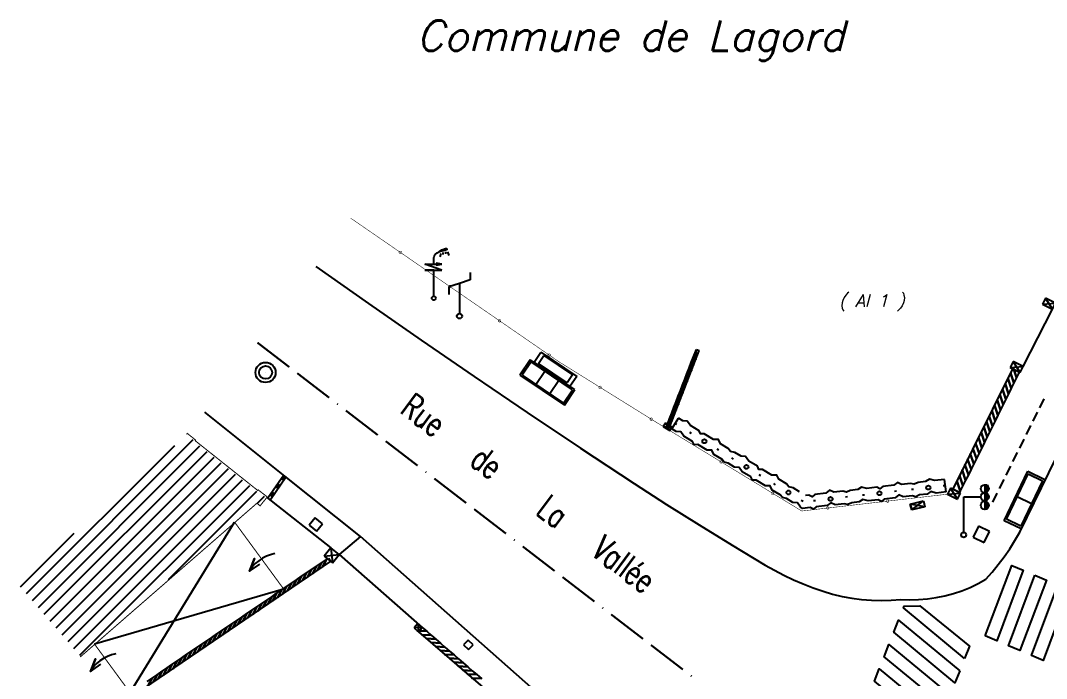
# Model space of a CAD drawing. Extents: x 329973 to 330360, y 136304 to 136475.
# Drawn here: x 329974.23 to 330015.08, y 136360.05 to 136386.24 of the extents above; entities that cross this region are included whole.
import ezdxf
from ezdxf.enums import TextEntityAlignment as Align

# ---------------------------------------------------------------- set-up
doc = ezdxf.new("R2010")
doc.units = 0
for name, color, linetype in [('TOP$BATI', 7, 'Continuous'), ('TOP$BLANC', 7, 'Continuous'), ('TOP$BLEU', 7, 'Continuous'), ('TOP$CADASTRE', 7, 'Continuous'), ('TOP$CARMIN', 7, 'Continuous'), ('TOP$GRIS', 7, 'Continuous'), ('TOP$JAUNE', 7, 'Continuous'), ('TOP$MUR-CLOT', 7, 'Continuous'), ('TOP$REAU', 7, 'Continuous'), ('TOP$RECL', 7, 'Continuous'), ('TOP$REDF', 7, 'Continuous'), ('TOP$ROUGE', 7, 'Continuous'), ('TOP$RPTT', 7, 'Continuous'), ('TOP$RVANNE', 7, 'Continuous'), ('TOP$SIGNAL', 7, 'Continuous'), ('TOP$SYMBDIV', 7, 'Continuous'), ('TOP$TOPO', 7, 'Continuous'), ('TOP$TXTEP', 7, 'Continuous'), ('TOP$VERT', 7, 'Continuous')]:
    doc.layers.add(name, color=color, linetype=linetype)
doc.styles.add('EC7', font='SIMPLEX', dxfattribs={"height": 10})
doc.styles.add('J4', font='SIMPLEX', dxfattribs={"height": 10})
doc.styles.add('J8', font='SIMPLEX', dxfattribs={"height": 10})

# ---------------------------------------------------------------- blocks, each defined once
blk = doc.blocks.new('1S162')
at = {"color": 0}
for p, q in [((0.84, 2.02), (0.84, 1)), ((0.86, 2.02), (0.86, 1)), ((0.86, 2), (0.92, 2)), ((0.86, 1.7), (0.86, 2)), ((0.86, 1.66), (0.88, 1.66)), ((0.86, 1.36), (0.86, 1.66)), ((0.92, 2), (0.88, 1.7)), ((0.88, 1.7), (0.94, 1.7)), ((0.88, 1.66), (0.88, 1.36)), ((0.92, 1.66), (0.94, 1.64)), ((0.92, 1.36), (0.92, 1.66)), ((0.94, 2), (0.96, 1.94)), ((0.94, 1.7), (0.94, 2)), ((0.96, 1.94), (0.94, 1.76)), ((0.94, 1.76), (0.98, 1.78)), ((0.94, 1.64), (0.94, 1.4)), ((0.98, 1.78), (0.98, 1.9)), ((0, 1.52), (0.68, 1.52)), ((0, 0.1), (0, 1.52)), ((0.86, 1.34), (0.88, 1.32)), ((0.86, 1), (0.86, 1.34)), ((0.88, 1.36), (0.92, 1.36)), ((0.88, 1.32), (0.88, 1.04)), ((0.92, 1.32), (0.94, 1.3)), ((0.94, 1.04), (0.92, 1.32)), ((0.94, 1.4), (0.96, 1.42)), ((0.94, 1.3), (0.94, 1.04)), ((0.96, 1.6), (0.98, 1.56)), ((0.96, 1.42), (0.96, 1.6)), ((0.96, 1.28), (0.98, 1.22)), ((0.98, 1.08), (0.96, 1.28)), ((0.98, 1.56), (0.98, 1.44)), ((0.86, 1), (0.86, 1)), ((0.88, 1.04), (0.94, 1.04)), ((0.94, 1.04), (0.98, 1.08)), ((0.98, 1.22), (0.98, 1.1))]:
    blk.add_line(p, q, dxfattribs=at)
for centre, radius in [((0.84, 1.84), 0.16), ((0.84, 1.52), 0.16), ((0.84, 1.18), 0.16), ((0, 0), 0.1)]:
    blk.add_circle(centre, radius, dxfattribs=at)
blk = doc.blocks.new('3S044')
at = {"color": 0}
for p, q in [((1.046154, 1.090909), (-0.046154, 1.090909)), ((-0.046154, 1.090909), (-0.046154, -0.090909)), ((1.046154, -0.090909), (1.046154, 1.090909)), ((1, 1), (0, 1)), ((0, 1), (0, 0)), ((0.507692, 0), (0.507692, 1)), ((1, 0), (1, 1)), ((0, 0), (1, 0)), ((-0.046154, -0.090909), (1.046154, -0.090909))]:
    blk.add_line(p, q, dxfattribs=at)
blk = doc.blocks.new('2S201')
at = {"color": 0}
for p, q in [((1, 1), (0, 1)), ((0, 1), (0, 0)), ((0, 0), (1, 1)), ((1, 1), (0, 1)), ((0, 1), (1, 0)), ((1, 0), (1, 1)), ((0, 0), (1, 0))]:
    blk.add_line(p, q, dxfattribs=at)
blk = doc.blocks.new('1S088')
at = {"color": 0}
blk.add_line((0, 0), (0, 0), dxfattribs=at)
for radius in [0.4, 0.26]:
    blk.add_circle((0, 0), radius, dxfattribs=at)
blk = doc.blocks.new('2S200')
at = {"color": 0}
for p, q in [((1, 1), (0, 1)), ((0, 1), (0, 0)), ((0, 0), (1, 0)), ((1, 0), (1, 1))]:
    blk.add_line(p, q, dxfattribs=at)
blk = doc.blocks.new('3S200')
at = {"color": 0}
for p, q in [((1, 1), (0, 1)), ((0, 1), (0, 0)), ((0, 0), (1, 0)), ((1, 0), (1, 1))]:
    blk.add_line(p, q, dxfattribs=at)
blk = doc.blocks.new('2S072')
at = {"color": 0}
for p, q in [((1, 1), (0, 1)), ((0, 1), (0, 0)), ((0, 0), (1, 1)), ((1, 1), (0, 1)), ((0, 1), (1, 0)), ((0, 0), (1, 0)), ((1, 0), (1, 1))]:
    blk.add_line(p, q, dxfattribs=at)
blk = doc.blocks.new('2S059')
at = {"color": 0}
for p, q in [((1, 1), (0, 1)), ((0, 1), (0, 0)), ((1, 0), (1, 1)), ((0, 0), (1, 0)), ((0.5, 0.5), (0.5, 0.5))]:
    blk.add_line(p, q, dxfattribs=at)
blk = doc.blocks.new('1S060')
at = {"color": 0}
for p, q in [((0, 1.6), (0.02, 1.66)), ((0.02, 1.66), (0.06, 1.74)), ((0.06, 1.74), (0.14, 1.8)), ((0.14, 1.8), (0.22, 1.86)), ((0.26, 1.86), (0.2, 1.84)), ((0.22, 1.86), (0.32, 1.92)), ((0.28, 1.78), (0.24, 1.64)), ((0.52, 1.92), (0.26, 1.86)), ((0.32, 1.92), (0.46, 1.98)), ((0.36, 1.82), (0.36, 1.74)), ((0.46, 1.98), (0.5, 1.98)), ((0.46, 1.84), (0.46, 1.76)), ((0.5, 1.98), (0.52, 1.98)), ((0.52, 1.98), (0.52, 1.96)), ((0.52, 1.96), (0.52, 1.94)), ((0.52, 1.94), (0.52, 1.92)), ((0.54, 1.84), (0.6, 1.7)), ((0.32, 1.12), (-0.36, 1.36)), ((-0.36, 1.36), (0.32, 1.36)), ((0, 1.36), (0, 1.6)), ((0.32, 1.36), (0.1, 1.4)), ((0.1, 1.32), (0.32, 1.36)), ((0, 1.12), (-0.36, 1.12)), ((-0.36, 1.12), (0.32, 1.12)), ((0, 0.08), (0, 1.12))]:
    blk.add_line(p, q, dxfattribs=at)
blk.add_circle((0, 0), 0.08, dxfattribs=at)
blk = doc.blocks.new('1S041')
at = {"color": 0}
for p, q in [((0.42, 1.74), (0.42, 1.44)), ((0, 1.3), (-0.42, 1.16)), ((0.42, 1.44), (0, 1.3)), ((0, 1.3), (0, 0.1)), ((-0.42, 1.16), (-0.42, 0.86))]:
    blk.add_line(p, q, dxfattribs=at)
blk.add_circle((0, 0), 0.1, dxfattribs=at)
blk = doc.blocks.new('3S048')
at = {"color": 0}
for p, q in [((1, 1), (0, 1)), ((0, 1), (0, 0)), ((0, 0), (1, 1)), ((1, 0), (0, 1)), ((1, 0), (1, 1)), ((1, 1), (1, 0)), ((0, 0), (1, 0))]:
    blk.add_line(p, q, dxfattribs=at)
blk = doc.blocks.new('3S072')
at = {"color": 0}
for p, q in [((1, 1), (0, 1)), ((0, 1), (0, 0)), ((0, 0), (1, 1)), ((1, 1), (0, 1)), ((0, 1), (1, 0)), ((1, 0), (1, 1)), ((0, 0), (1, 0))]:
    blk.add_line(p, q, dxfattribs=at)
blk = doc.blocks.new('3S045')
at = {"color": 0}
for p, q in [((1.04, 1.085714), (-0.04, 1.085714)), ((-0.04, 1.085714), (-0.04, -0.085714)), ((1.04, -0.085714), (1.04, 1.085714)), ((1, 1), (0, 1)), ((0, 1), (0, 0)), ((0.333333, 0), (0.333333, 1)), ((0.666667, 1), (0.666667, 0)), ((1, 0), (1, 1)), ((0, 0), (1, 0)), ((-0.04, -0.085714), (1.04, -0.085714))]:
    blk.add_line(p, q, dxfattribs=at)
blk = doc.blocks.new('3S046')
at = {"color": 0}
for p, q in [((1, 1), (0, 1)), ((0, 1), (0, 0)), ((1, 0), (1, 1)), ((0.9, 0.9), (0.1, 0.9)), ((0.1, 0.9), (0.1, 0.1)), ((0.9, 0.1), (0.9, 0.9)), ((0, 0), (1, 0)), ((0.1, 0.1), (0.9, 0.1))]:
    blk.add_line(p, q, dxfattribs=at)

msp = doc.modelspace()

# ---------------------------------------------------------------- linework, layer by layer
at = {"layer": 'TOP$BATI', "const_width": 0.04}
msp.add_lwpolyline([(329982.752, 136366.277), (329984.697, 136363.624)], dxfattribs=at)
at = {"layer": 'TOP$BATI', "const_width": 0.04, "elevation": 9.923}
msp.add_lwpolyline([(329977.173, 136361.424), (329978.592, 136359.488)], dxfattribs=at)
at = {"layer": 'TOP$BLANC', "color": 8}
for points in [[(330012.639, 136361.743), (330013.697, 136364.553), (330014.157, 136364.357), (330013.101, 136361.548), (330012.639, 136361.743)], [(330014.618, 136364.161), (330015.078, 136363.965), (330014.025, 136361.157), (330013.563, 136361.353), (330014.618, 136364.161)], [(330015.538, 136363.77), (330015.999, 136363.574), (330014.949, 136360.767), (330014.487, 136360.962), (330015.538, 136363.77)], [(330011.821, 136360.846), (330009.382, 136362.86), (330009.409, 136362.925), (330010.039, 136362.94), (330012.013, 136361.332), (330011.821, 136360.846)], [(330011.629, 136360.36), (330011.437, 136359.874), (330008.998, 136361.888), (330009.19, 136362.374), (330011.629, 136360.36)], [(330011.245, 136359.388), (330011.053, 136358.902), (330008.614, 136360.916), (330008.806, 136361.402), (330011.245, 136359.388)], [(330010.861, 136358.416), (330010.67, 136357.93), (330008.231, 136359.944), (330008.422, 136360.43), (330010.861, 136358.416)]]:
    msp.add_lwpolyline(points, dxfattribs=at)
at = {"layer": 'TOP$BLEU', "elevation": 8.429}
msp.add_lwpolyline([(330014.152, 136372.47), (330015.316, 136374.749)], dxfattribs=at)
at = {"layer": 'TOP$BLEU', "color": 7}
for points, elevation in [([(330014.815, 136370.83), (330014.993, 136371.188)], 5.486), ([(330014.548, 136370.293), (330014.726, 136370.651)], 5.918), ([(330014.28, 136369.756), (330014.459, 136370.114)], 6.349), ([(330014.013, 136369.219), (330014.191, 136369.577)], 6.781), ([(330013.746, 136368.682), (330013.924, 136369.04)], 7.213), ([(330013.479, 136368.144), (330013.657, 136368.502)], 7.645), ([(330013.211, 136367.607), (330013.389, 136367.965)], 8.076), ([(330012.944, 136367.07), (330013.122, 136367.428)], 8.508)]:
    msp.add_lwpolyline(points, dxfattribs=dict(at, elevation=elevation))
at = {"layer": 'TOP$BLEU'}
for points in [[(329984.027, 136367.272), (329986.581, 136365.256)], [(329986.919, 136364.99), (329990.222, 136362.085)]]:
    msp.add_lwpolyline(points, dxfattribs=at)
at = {"layer": 'TOP$CADASTRE', "color": 1, "const_width": 0.08}
for points, elevation in [([(329983.664, 136373.42), (329984.933, 136372.445)], 8.863), ([(329985.25, 136372.202), (329986.519, 136371.227)], 8.376), ([(329986.836, 136370.983), (329986.868, 136370.959)], 7.889), ([(329987.185, 136370.715), (329988.454, 136369.74)], 7.782), ([(329988.771, 136369.496), (329990.04, 136368.522)], 7.295), ([(329990.357, 136368.278), (329990.388, 136368.254)], 6.807), ([(329990.706, 136368.01), (329991.974, 136367.035)], 6.7), ([(329992.292, 136366.791), (329993.56, 136365.817)], 6.213), ([(329993.878, 136365.573), (329993.909, 136365.549)], 5.726), ([(329994.227, 136365.305), (329995.495, 136364.33)], 5.619), ([(329995.812, 136364.086), (329997.081, 136363.112)], 5.132), ([(329997.398, 136362.868), (329997.43, 136362.844)], 4.645), ([(329997.747, 136362.6), (329999.016, 136361.625)], 4.538), ([(329999.333, 136361.381), (330000.602, 136360.407)], 4.051), ([(330000.919, 136360.163), (330000.951, 136360.138)], 3.563)]:
    msp.add_lwpolyline(points, dxfattribs=dict(at, elevation=elevation))
at = {"layer": 'TOP$CARMIN', "color": 0}
for points, elevation in [([(329999.985, 136370.165), (330000.072, 136370.388), (330000.076, 136370.065), (330000.072, 136370.388), (330000.159, 136370.612), (330000.162, 136370.289), (330000.159, 136370.612), (330000.245, 136370.836), (330000.249, 136370.513), (330000.245, 136370.836), (330000.332, 136371.06), (330000.336, 136370.737), (330000.332, 136371.06), (330000.419, 136371.283), (330000.422, 136370.96), (330000.419, 136371.283), (330000.506, 136371.507), (330000.509, 136371.184), (330000.506, 136371.507), (330000.592, 136371.731), (330000.596, 136371.408), (330000.592, 136371.731), (330000.679, 136371.955), (330000.683, 136371.632), (330000.679, 136371.955), (330000.766, 136372.179), (330000.769, 136371.855), (330000.766, 136372.179), (330000.853, 136372.402), (330000.856, 136372.079), (330000.853, 136372.402), (330000.939, 136372.626), (330000.943, 136372.303), (330000.939, 136372.626), (330001.026, 136372.85), (330001.03, 136372.527), (330001.026, 136372.85), (330001.113, 136373.074), (330001.116, 136372.751), (330001.113, 136373.074), (330001.143, 136373.152)], 9.032), ([(330000.097, 136370.121), (330001.255, 136373.109)], 9.032), ([(330013.727, 136372.379), (330011.346, 136367.583)], 8.609), ([(330013.996, 136372.246), (330013.889, 136372.031), (330013.754, 136372.433), (330013.889, 136372.031), (330013.783, 136371.816), (330013.647, 136372.218), (330013.783, 136371.816), (330013.676, 136371.601), (330013.541, 136372.003), (330013.676, 136371.601), (330013.569, 136371.386), (330013.434, 136371.788), (330013.569, 136371.386), (330013.463, 136371.171), (330013.327, 136371.573), (330013.463, 136371.171), (330013.356, 136370.956), (330013.221, 136371.358), (330013.356, 136370.956), (330013.249, 136370.741), (330013.114, 136371.143), (330013.249, 136370.741), (330013.142, 136370.526), (330013.007, 136370.928), (330013.142, 136370.526), (330013.036, 136370.311), (330012.9, 136370.713), (330013.036, 136370.311), (330012.929, 136370.096), (330012.794, 136370.498), (330012.929, 136370.096), (330012.822, 136369.881), (330012.687, 136370.283), (330012.822, 136369.881), (330012.716, 136369.666), (330012.58, 136370.068), (330012.716, 136369.666), (330012.609, 136369.451), (330012.474, 136369.853), (330012.609, 136369.451), (330012.502, 136369.236), (330012.367, 136369.638), (330012.502, 136369.236), (330012.395, 136369.021), (330012.26, 136369.423), (330012.395, 136369.021), (330012.289, 136368.806), (330012.153, 136369.208), (330012.289, 136368.806), (330012.182, 136368.591), (330012.047, 136368.993), (330012.182, 136368.591), (330012.075, 136368.376), (330011.94, 136368.779), (330012.075, 136368.376), (330011.969, 136368.161), (330011.833, 136368.564), (330011.969, 136368.161), (330011.862, 136367.946), (330011.727, 136368.349), (330011.862, 136367.946), (330011.755, 136367.731), (330011.62, 136368.134), (330011.755, 136367.731), (330011.648, 136367.517), (330011.513, 136367.919), (330011.648, 136367.517), (330011.615, 136367.449)], 8.609), ([(330013.996, 136372.246), (330013.727, 136372.379)], 8.609), ([(329999.985, 136370.165), (330000.097, 136370.121)], 9.032), ([(330011.615, 136367.449), (330011.346, 136367.583)], 8.609), ([(329990.222, 136362.085), (329990.404, 136361.928), (329990.026, 136361.95), (329990.404, 136361.928), (329990.585, 136361.771), (329990.208, 136361.793), (329990.585, 136361.771), (329990.767, 136361.614), (329990.389, 136361.636), (329990.767, 136361.614), (329990.948, 136361.457), (329990.571, 136361.479), (329990.948, 136361.457), (329991.13, 136361.3), (329990.753, 136361.322), (329991.13, 136361.3), (329991.311, 136361.143), (329990.934, 136361.166), (329991.311, 136361.143), (329991.493, 136360.986), (329991.116, 136361.009), (329991.493, 136360.986), (329991.675, 136360.829), (329991.297, 136360.852), (329991.675, 136360.829), (329991.856, 136360.673), (329991.479, 136360.695), (329991.856, 136360.673), (329992.038, 136360.516), (329991.66, 136360.538), (329992.038, 136360.516), (329992.219, 136360.359), (329991.842, 136360.381), (329992.219, 136360.359), (329992.401, 136360.202), (329992.024, 136360.224), (329992.401, 136360.202), (329992.582, 136360.045), (329992.205, 136360.067), (329992.582, 136360.045)], 9.021), ([(329990.222, 136362.085), (329990.072, 136361.911)], 9.021), ([(329990.072, 136361.911), (329993.109, 136359.286)], 9.021)]:
    msp.add_lwpolyline(points, dxfattribs=dict(at, elevation=elevation))
msp.add_lwpolyline([(330001.143, 136373.152), (330001.255, 136373.109)], dxfattribs=at)
at = {"layer": 'TOP$GRIS'}
for points, elevation in [([(329985.991, 136376.452), (329988.082, 136374.981), (329990.181, 136373.522), (329992.289, 136372.076), (329994.406, 136370.642), (329996.531, 136369.222), (329998.665, 136367.814), (329999.954, 136366.98), (330001.253, 136366.16), (330002.561, 136365.356), (330003.878, 136364.567), (330004.246, 136364.358), (330004.622, 136364.163), (330005.004, 136363.981), (330005.393, 136363.813), (330005.788, 136363.66), (330006.188, 136363.521), (330006.564, 136363.409), (330006.945, 136363.317), (330007.331, 136363.245), (330007.72, 136363.194), (330008.111, 136363.163), (330008.504, 136363.153), (330008.896, 136363.164), (330009.287, 136363.196), (330009.639, 136363.183), (330009.991, 136363.19), (330010.342, 136363.219), (330010.69, 136363.269), (330011.035, 136363.34), (330011.375, 136363.432), (330011.709, 136363.544), (330012.036, 136363.676), (330012.354, 136363.827), (330012.662, 136363.997), (330012.918, 136364.287), (330013.163, 136364.588), (330013.395, 136364.897), (330013.615, 136365.216), (330013.823, 136365.543), (330014.017, 136365.878), (330019.475, 136377.039)], 8.644), ([(329995.36, 136358.984), (329987.763, 136365.707), (329984.757, 136368.11), (329981.565, 136370.653)], 9.335)]:
    msp.add_lwpolyline(points, dxfattribs=dict(at, elevation=elevation))
at = {"layer": 'TOP$JAUNE', "const_width": 0.02, "elevation": 8.91}
msp.add_lwpolyline([(329987.376, 136378.375), (329989.352, 136377.013), (329991.328, 136375.65), (329993.304, 136374.288), (329995.279, 136372.926), (329995.659, 136372.664), (329997.306, 136371.64), (329999.344, 136370.373), (329999.823, 136370.075)], dxfattribs=at)
at = {"layer": 'TOP$JAUNE', "const_width": 0.02}
for points, elevation in [([(329989.302, 136377.013, 1), (329989.402, 136377.013, 1)], 6.785), ([(329991.278, 136375.65, 1), (329991.378, 136375.65, 1)], 4.659), ([(329993.254, 136374.288, 1), (329993.354, 136374.288, 1)], 2.534), ([(329995.229, 136372.926, 1), (329995.329, 136372.926, 1)], 0.408)]:
    msp.add_lwpolyline(points, format="xyb", close=True, dxfattribs=dict(at, elevation=elevation))
for points in [[(329997.256, 136371.64, 1), (329997.356, 136371.64, 1)], [(329999.294, 136370.373, 1), (329999.394, 136370.373, 1)], [(330002.079, 136368.67, 1), (330002.179, 136368.67, 1)], [(330004.128, 136367.422, 1), (330004.228, 136367.422, 1)], [(330008.708, 136367.111, 1), (330008.808, 136367.111, 1)], [(330006.324, 136366.836, 1), (330006.424, 136366.836, 1)]]:
    msp.add_lwpolyline(points, format="xyb", close=True, dxfattribs=at)
msp.add_lwpolyline([(330000.079, 136369.919), (330002.129, 136368.67), (330004.178, 136367.422), (330005.337, 136366.716), (330006.374, 136366.836), (330008.758, 136367.111), (330011.137, 136367.386)], dxfattribs=at)
at = {"layer": 'TOP$JAUNE', "elevation": 8.875}
msp.add_lwpolyline([(329987.763, 136365.707), (329986.919, 136364.99)], dxfattribs=at)
at = {"layer": 'TOP$MUR-CLOT', "color": 0, "elevation": 9.691}
for points in [[(329974.795, 136356.694), (329986.578, 136364.71)], [(329979.269, 136359.931), (329979.467, 136360.066), (329979.309, 136359.765), (329979.467, 136360.066), (329979.666, 136360.201), (329979.508, 136359.9), (329979.666, 136360.201), (329979.864, 136360.336), (329979.706, 136360.035), (329979.864, 136360.336), (329980.063, 136360.471), (329979.905, 136360.17), (329980.063, 136360.471), (329980.261, 136360.606), (329980.103, 136360.305), (329980.261, 136360.606), (329980.46, 136360.741), (329980.302, 136360.44), (329980.46, 136360.741), (329980.658, 136360.876), (329980.5, 136360.575), (329980.658, 136360.876), (329980.856, 136361.011), (329980.698, 136360.71), (329980.856, 136361.011), (329981.055, 136361.146), (329980.897, 136360.845), (329981.055, 136361.146), (329981.253, 136361.281), (329981.095, 136360.98), (329981.253, 136361.281), (329981.452, 136361.416), (329981.294, 136361.115), (329981.452, 136361.416), (329981.65, 136361.551), (329981.492, 136361.25), (329981.65, 136361.551), (329981.849, 136361.686), (329981.691, 136361.385), (329981.849, 136361.686), (329982.047, 136361.821), (329981.889, 136361.52), (329982.047, 136361.821), (329982.245, 136361.956), (329982.087, 136361.655), (329982.245, 136361.956), (329982.444, 136362.091), (329982.286, 136361.79), (329982.444, 136362.091), (329982.642, 136362.226), (329982.484, 136361.925), (329982.642, 136362.226), (329982.841, 136362.361), (329982.683, 136362.06), (329982.841, 136362.361), (329983.039, 136362.496), (329982.881, 136362.195), (329983.039, 136362.496), (329983.238, 136362.631), (329983.08, 136362.33), (329983.238, 136362.631), (329983.436, 136362.766), (329983.278, 136362.465), (329983.436, 136362.766), (329983.635, 136362.901), (329983.476, 136362.6), (329983.635, 136362.901), (329983.833, 136363.036), (329983.675, 136362.735), (329983.833, 136363.036), (329984.031, 136363.171), (329983.873, 136362.87), (329984.031, 136363.171), (329984.23, 136363.306), (329984.072, 136363.005), (329984.23, 136363.306), (329984.428, 136363.441), (329984.27, 136363.14), (329984.428, 136363.441), (329984.627, 136363.576), (329984.469, 136363.275), (329984.627, 136363.576), (329984.825, 136363.711), (329984.667, 136363.41), (329984.825, 136363.711), (329985.024, 136363.846), (329984.866, 136363.545), (329985.024, 136363.846), (329985.222, 136363.981), (329985.064, 136363.68), (329985.222, 136363.981), (329985.42, 136364.116), (329985.262, 136363.815), (329985.42, 136364.116), (329985.619, 136364.251), (329985.461, 136363.95), (329985.619, 136364.251), (329985.817, 136364.386), (329985.659, 136364.085), (329985.817, 136364.386), (329986.016, 136364.521), (329985.858, 136364.22), (329986.016, 136364.521), (329986.214, 136364.656), (329986.056, 136364.355), (329986.214, 136364.656), (329986.413, 136364.791), (329986.255, 136364.49), (329986.413, 136364.791), (329986.488, 136364.843)], [(329986.488, 136364.843), (329986.578, 136364.71)]]:
    msp.add_lwpolyline(points, dxfattribs=at)
at = {"layer": 'TOP$REAU', "color": 0, "elevation": 8.901}
for points in [[(329984.708, 136368.144), (329984.079, 136367.226)], [(329984.806, 136368.076), (329984.178, 136367.158)]]:
    msp.add_lwpolyline(points, dxfattribs=at)
at = {"layer": 'TOP$REAU', "color": 4}
for points, elevation in [([(329984.757, 136368.11), (329984.644, 136367.945)], 8.901), ([(329984.531, 136367.78), (329984.418, 136367.615)], 5.701), ([(329984.305, 136367.45), (329984.192, 136367.285)], 2.501)]:
    msp.add_lwpolyline(points, dxfattribs=dict(at, elevation=elevation))
at = {"layer": 'TOP$ROUGE', "color": 0, "const_width": 0.04}
msp.add_lwpolyline([(329976.604, 136360.903), (329983.642, 136367.026), (329983.769, 136366.923), (329984.055, 136367.275), (329983.694, 136367.558), (329983.675, 136367.535), (329981.184, 136369.516), (329981.203, 136369.539), (329980.87, 136369.806), (329980.84, 136369.768)], dxfattribs=at)
at = {"layer": 'TOP$ROUGE', "color": 1}
for points in [[(329974.467, 136363.426), (329980.368, 136369.327)], [(329974.703, 136363.154), (329981.111, 136369.562)], [(329974.94, 136362.881), (329981.373, 136369.315)], [(329975.176, 136362.609), (329981.657, 136369.089)], [(329975.413, 136362.336), (329981.94, 136368.864)], [(329975.65, 136362.064), (329982.224, 136368.638)], [(329975.886, 136361.791), (329982.507, 136368.412)], [(329976.123, 136361.519), (329982.791, 136368.187)], [(329976.359, 136361.246), (329983.075, 136367.961)], [(329976.596, 136360.973), (329983.358, 136367.736)], [(329980.127, 136363.996), (329983.642, 136367.51)], [(329983.684, 136367.043), (329983.949, 136367.308)], [(329974.23, 136363.699), (329976.363, 136365.832)]]:
    msp.add_lwpolyline(points, dxfattribs=at)
at = {"layer": 'TOP$TOPO', "elevation": 9.923}
for points in [[(329978.592, 136359.488), (329982.752, 136366.277)], [(329977.173, 136361.424), (329984.697, 136363.624)]]:
    msp.add_lwpolyline(points, dxfattribs=at)
at = {"layer": 'TOP$TOPO', "color": 4}
for points in [[(329984.358, 136365.019), (329984.186, 136364.977), (329984.02, 136364.916), (329983.861, 136364.835), (329983.714, 136364.737), (329983.579, 136364.622), (329983.458, 136364.492), (329983.348, 136364.316), (329983.546, 136364.821), (329983.348, 136364.316), (329983.754, 136364.598)], [(329978.028, 136361.033), (329977.856, 136360.991), (329977.689, 136360.93), (329977.531, 136360.849), (329977.383, 136360.751), (329977.248, 136360.636), (329977.128, 136360.506), (329977.018, 136360.331), (329977.215, 136360.835), (329977.018, 136360.331), (329977.424, 136360.613)]]:
    msp.add_lwpolyline(points, dxfattribs=at)
at = {"layer": 'TOP$VERT', "color": 3}
for points in [[(330000.168, 136369.986), (330000.428, 136370.413)], [(330005.244, 136367.48), (330004.988, 136367.636), (330004.825, 136367.676), (330004.732, 136367.792), (330004.424, 136367.979), (330004.34, 136368.148), (330004.151, 136368.145), (330003.775, 136368.374), (330003.631, 136368.368), (330003.57, 136368.499), (330003.229, 136368.707), (330003.099, 136368.88), (330002.921, 136368.895), (330002.665, 136369.051), (330002.502, 136369.091), (330002.409, 136369.207), (330002.101, 136369.394), (330002.017, 136369.563), (330001.828, 136369.561), (330001.452, 136369.789), (330001.308, 136369.784), (330001.247, 136369.914), (330000.906, 136370.122), (330000.776, 136370.295), (330000.598, 136370.31), (330000.428, 136370.413)], [(330000.366, 136370.159), (330000.298, 136370.2)], [(330011.08, 136367.476), (330010.683, 136367.43), (330010.475, 136367.487), (330010.325, 136367.389), (330010.027, 136367.355), (330009.874, 136367.287), (330009.729, 136367.32), (330009.371, 136367.279), (330009.201, 136367.36), (330009.053, 136367.242), (330008.616, 136367.192), (330008.506, 136367.099), (330008.378, 136367.164), (330007.98, 136367.118), (330007.773, 136367.175), (330007.623, 136367.077), (330007.325, 136367.043), (330007.172, 136366.975), (330007.027, 136367.008), (330006.669, 136366.967), (330006.499, 136367.048), (330006.351, 136366.93), (330005.914, 136366.88), (330005.804, 136366.787), (330005.676, 136366.852), (330005.371, 136366.817), (330005.291, 136366.865), (330005.162, 136367.038), (330004.984, 136367.053), (330004.728, 136367.209), (330004.565, 136367.249), (330004.472, 136367.365), (330004.164, 136367.552), (330004.079, 136367.721), (330003.891, 136367.718), (330003.515, 136367.947), (330003.371, 136367.941), (330003.31, 136368.072), (330002.968, 136368.28), (330002.839, 136368.453), (330002.661, 136368.468), (330002.405, 136368.624), (330002.242, 136368.664), (330002.149, 136368.78), (330001.841, 136368.967), (330001.757, 136369.136), (330001.568, 136369.134), (330001.192, 136369.362), (330001.048, 136369.357), (330000.987, 136369.487), (330000.646, 136369.695), (330000.516, 136369.868), (330000.338, 136369.883), (330000.168, 136369.986)], [(330000.946, 136369.805), (330000.878, 136369.846)], [(330002.04, 136369.139), (330001.971, 136369.181)], [(330002.62, 136368.785), (330002.552, 136368.827)], [(330003.713, 136368.119), (330003.645, 136368.161)], [(330011.023, 136367.973), (330010.625, 136367.927), (330010.417, 136367.984), (330010.268, 136367.886), (330009.97, 136367.851), (330009.816, 136367.783), (330009.672, 136367.817), (330009.314, 136367.776), (330009.143, 136367.857), (330008.996, 136367.739), (330008.559, 136367.689), (330008.449, 136367.595), (330008.32, 136367.661), (330007.923, 136367.615), (330007.715, 136367.672), (330007.566, 136367.574), (330007.267, 136367.539), (330007.114, 136367.471), (330006.969, 136367.505), (330006.612, 136367.464), (330006.441, 136367.545), (330006.294, 136367.427), (330005.857, 136367.376), (330005.747, 136367.283), (330005.618, 136367.349), (330005.484, 136367.333)], [(330011.08, 136367.476), (330011.023, 136367.973)], [(330004.294, 136367.765), (330004.226, 136367.807)], [(330009.78, 136367.578), (330009.7, 136367.569)], [(330011.051, 136367.725), (330010.972, 136367.715)], [(330005.387, 136367.1), (330005.319, 136367.141)], [(330007.157, 136367.275), (330007.078, 136367.266)], [(330007.833, 136367.353), (330007.753, 136367.344)], [(330009.104, 136367.5), (330009.025, 136367.491)], [(330005.886, 136367.128), (330005.806, 136367.119)]]:
    msp.add_lwpolyline(points, dxfattribs=at)
for centre in [(330001.459, 136369.493), (330003.133, 136368.473), (330010.376, 136367.647), (330004.807, 136367.453), (330006.482, 136367.197), (330008.429, 136367.422)]:
    msp.add_circle(centre, 0.08, dxfattribs=at)

# ---------------------------------------------------------------- block references
at = {"layer": 'TOP$BATI', "zscale": 0.001}
for name, p, xscale, yscale, rotation in [('3S072', (330015.316, 136374.749, 8.429), 0.269800456518218, 0.4401058917349899, 63.60012852016645), ('3S072', (330014.032, 136372.228, 8.609), 0.269800456518218, 0.4401058917349899, 63.60012852016645), ('3S072', (329999.823, 136370.075, 9.032), 0.299937313019484, 0.160838107829221, 328.6512031064313), ('3S072', (330011.531, 136367.19, 8.609), 0.269800456518218, 0.4401058917349899, 63.60012852016645), ('2S072', (329990.048, 136362.235, 9.021), 0.230000000011193, 0.230000000011193, 229.1618385215083)]:
    msp.add_blockref(name, p, dxfattribs=dict(at, xscale=xscale, yscale=yscale, rotation=rotation))
at = {"layer": 'TOP$RECL', "zscale": 0.001}
msp.add_blockref('1S060', (329990.686, 136375.189, 8.92), dxfattribs=at)
at = {"layer": 'TOP$REDF', "xscale": 0.53944508526808, "yscale": -0.235564292755984, "zscale": 0.001, "rotation": 193.2891735636613}
msp.add_blockref('3S048', (330010.238, 136366.889, 8.71), dxfattribs=at)
at = {"layer": 'TOP$RPTT', "zscale": 0.001}
msp.add_blockref('1S041', (329991.709, 136374.477, 8.953), dxfattribs=at)
for name, p, xscale, yscale, rotation in [('3S046', (329996.108, 136371.678, 9.081), 1.717933933526287, -0.479464276839899, 145.9861786864238), ('3S045', (329996.207, 136371.546, 8.982), 1.981951563487004, 0.6390206619010279, 146.1495752639549), ('3S044', (330014.921, 136367.918, 8.42), 1.999796239603893, -0.6308262687280899, 244.4344159336704)]:
    msp.add_blockref(name, p, dxfattribs=dict(at, xscale=xscale, yscale=yscale, rotation=rotation))
at = {"layer": 'TOP$RVANNE', "zscale": 0.001}
msp.add_blockref('1S088', (329983.987, 136372.232, 8.878), dxfattribs=at)
at = {"layer": 'TOP$RVANNE', "xscale": 0.483472853428502, "yscale": 0.483472853428502, "zscale": 0.02, "rotation": 334.1239490220126}
msp.add_blockref('2S059', (330012.16, 136365.676, 8.569), dxfattribs=at)
at = {"layer": 'TOP$SIGNAL'}
msp.add_blockref('1S162', (330011.783, 136365.763, 8.618), dxfattribs=at)
at = {"layer": 'TOP$SYMBDIV'}
for name, p, xscale, yscale, zscale, rotation in [('2S200', (329986.258, 136366.212, 8.999), 0.379036937508928, 0.379036937508928, 0.007, 141.1041165218011), ('2S201', (329986.315, 136364.918), 0.4300089002620611, 0.4300089002620611, 0.001, 321.714201303035), ('3S200', (329992.248, 136361.395, 8.973), 0.2710885464412769, 0.260586442829489, 0.001, 137.5414865348938)]:
    msp.add_blockref(name, p, dxfattribs=dict(at, xscale=xscale, yscale=yscale, zscale=zscale, rotation=rotation))

# ---------------------------------------------------------------- texts
at = {"layer": 'TOP$TXTEP', "style": 'J8', "oblique": 15}
msp.add_text('Commune de Lagord', height=1.2, dxfattribs=at).set_placement((329998.514, 136385.042), align=Align.CENTER)
at = {"layer": 'TOP$TXTEP', "color": 4, "style": 'J4', "oblique": 15}
msp.add_text('( AI 1 )', height=0.5, dxfattribs=at).set_placement((330008.121, 136374.838), align=Align.CENTER)
at = {"layer": 'TOP$TXTEP', "style": 'EC7', "width": 0.7}
msp.add_text('Rue   de    La   Vallée', height=1, rotation=323.3077, dxfattribs=at).set_placement((329994.162, 136367.03), align=Align.CENTER)

doc.saveas('drawing.dxf')
